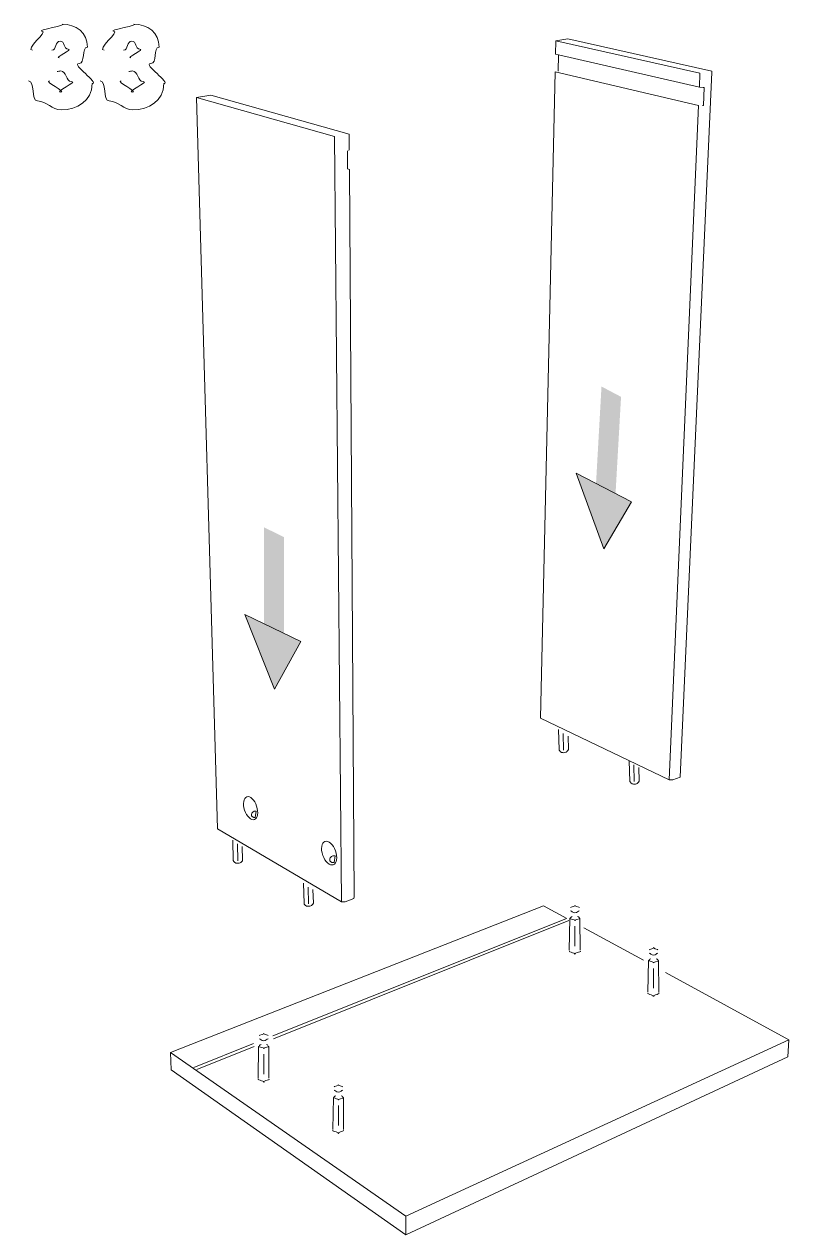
# Model space of a CAD drawing. Header units: metres. Extents: x -30.9 to 24.7, y -10.3 to 6.8.
# Drawn here: x -0.537 to 0.765, y -7.72 to -5.658 of the extents above; entities that cross this region are included whole.
import ezdxf

# ---------------------------------------------------------------- set-up
doc = ezdxf.new("R2010")
doc.units = ezdxf.units.M
doc.header["$MEASUREMENT"] = 0
doc.layers.add('PDF_Working_Num_Penna__7_Num_Penna__7', color=7, linetype='Continuous', lineweight=18)

msp = doc.modelspace()

# ---------------------------------------------------------------- hatches: boundary and pattern name
at = {"layer": 'PDF_Working_Num_Penna__7_Num_Penna__7', "linetype": 'Continuous', "lineweight": 18}
for points in [[(0.4344, -6.4864), (0.4676, -6.5041), (0.4796, -6.2928), (0.4463, -6.2752)], [(0.4501, -6.5517), (0.4974, -6.4716), (0.4031, -6.423)], [(-0.1284, -6.7263), (-0.0946, -6.7429), (-0.0948, -6.5317), (-0.1286, -6.5151)], [(-0.1108, -6.7911), (-0.0658, -6.7096), (-0.1615, -6.6637)]]:
    msp.add_hatch(color=7, dxfattribs=at).paths.add_polyline_path(points)

# ---------------------------------------------------------------- linework, layer by layer
at = {"layer": 'PDF_Working_Num_Penna__7_Num_Penna__7', "color": 7, "linetype": 'Continuous', "lineweight": 18, "flags": 128}
for points in [[(0.368, -5.709), (0.3686, -5.6862)], [(0.3686, -5.6862), (0.3888, -5.6831)], [(0.614, -5.7416), (0.3686, -5.6862)], [(0.3888, -5.6831), (0.6344, -5.738), (0.6344, -5.7394)], [(0.3724, -5.7377), (0.3731, -5.7102), (0.368, -5.709)], [(0.613, -5.7654), (0.3731, -5.7102)], [(0.5617, -6.9452), (0.3424, -6.8404), (0.3674, -5.7388)], [(0.5617, -6.9452), (0.6116, -5.7967), (0.3674, -5.7388)], [(0.5617, -6.9452), (0.5678, -6.9455), (0.5802, -6.9409), (0.6344, -5.7394)], [(0.6197, -5.7658), (0.613, -5.7654), (0.614, -5.7416)], [(0.6197, -5.7658), (0.6214, -5.7656), (0.6201, -5.7962), (0.6183, -5.7966)], [(0.0097, -7.1532), (0.0031, -7.1529), (-0.208, -7.0286), (-0.2436, -5.7828), (-0.2192, -5.779)], [(0.0031, -7.1529), (-0.0085, -5.8495), (-0.2436, -5.7828)], [(-0.2193, -5.779), (0.0164, -5.8452), (0.0166, -5.8712)], [(0.0136, -5.8737), (0.0138, -5.9044)], [(0.0252, -7.1447), (0.0168, -5.9053), (0.0138, -5.9044)], [(0.3812, -6.8661), (0.3818, -6.8946)], [(0.3894, -6.8707), (0.3899, -6.8939)], [(0.5016, -6.9198), (0.5022, -6.9483)], [(0.5098, -6.9243), (0.5103, -6.9475)], [(-0.1738, -7.0546), (-0.1731, -7.0831)], [(-0.1656, -7.0591), (-0.165, -7.0823)], [(-0.0534, -7.1279), (-0.0527, -7.1564)], [(-0.0452, -7.1324), (-0.0446, -7.1556)], [(0.0252, -7.1447), (0.0244, -7.1477), (0.0097, -7.1532)], [(-0.2878, -7.4096), (0.3474, -7.1597)], [(0.3474, -7.1597), (0.387, -7.1813)], [(0.3856, -7.182), (-0.1135, -7.3813)], [(-0.1127, -7.3864), (0.3909, -7.1849)], [(0.3923, -7.1813), (0.3914, -7.2354)], [(0.4011, -7.1947), (0.4011, -7.2285)], [(0.4096, -7.1813), (0.4098, -7.2355)], [(0.4161, -7.1973), (0.5176, -7.2527)], [(0.5262, -7.2533), (0.5253, -7.3073)], [(0.5436, -7.2533), (0.5437, -7.3075)], [(0.535, -7.2667), (0.535, -7.3005)], [(0.5555, -7.2734), (0.7654, -7.3881)], [(-0.1463, -7.3945), (-0.2483, -7.4352)], [(-0.2433, -7.4387), (-0.1455, -7.3995)], [(-0.1378, -7.3994), (-0.1387, -7.4534)], [(-0.1205, -7.3994), (-0.1204, -7.4535)], [(0.1128, -7.7204), (0.7635, -7.4174), (0.7654, -7.3881)], [(0.7654, -7.3881), (0.1129, -7.6888)], [(0.1128, -7.7204), (0.1129, -7.6888), (-0.2878, -7.4096)], [(-0.2867, -7.4391), (-0.2878, -7.4096)], [(-0.1291, -7.4128), (-0.1291, -7.4466)], [(0.1128, -7.7204), (-0.2867, -7.4391)], [(-0.0105, -7.4868), (-0.0115, -7.5408)], [(-0.0018, -7.5002), (-0.0018, -7.534)], [(0.0068, -7.4868), (0.0069, -7.541)]]:
    msp.add_lwpolyline(points, dxfattribs=at)
for points in [[(0.0166, -5.8712), (0.0157, -5.8731)], [(0.4501, -6.5517), (0.4031, -6.423), (0.4974, -6.4716)], [(-0.1108, -6.7911), (-0.1615, -6.6637), (-0.0658, -6.7096)], [(-0.1435, -7.0093), (-0.1447, -7.0093), (-0.1457, -7.0092), (-0.1467, -7.0089), (-0.1476, -7.0086), (-0.1482, -7.0082), (-0.1488, -7.0077), (-0.1493, -7.0071), (-0.1497, -7.0064), (-0.1499, -7.0058), (-0.15, -7.005), (-0.15, -7.0043), (-0.1499, -7.0036), (-0.1496, -7.0029), (-0.1494, -7.0022), (-0.149, -7.0015), (-0.1484, -7.0008), (-0.1478, -7.0002), (-0.147, -6.9996), (-0.1462, -6.9992), (-0.1453, -6.9988), (-0.1442, -6.9986), (-0.143, -6.9985), (-0.1418, -6.9985)], [(-0.0092, -7.0861), (-0.0105, -7.0862), (-0.0118, -7.0861), (-0.0129, -7.0859), (-0.0139, -7.0856), (-0.0147, -7.0851), (-0.0154, -7.0846), (-0.0159, -7.0839), (-0.0164, -7.0831), (-0.0166, -7.0824), (-0.0167, -7.0816), (-0.0167, -7.0808), (-0.0166, -7.08), (-0.0164, -7.0792), (-0.0161, -7.0784), (-0.0156, -7.0776), (-0.015, -7.077), (-0.0143, -7.0763), (-0.0134, -7.0757), (-0.0125, -7.0753), (-0.0115, -7.075), (-0.0102, -7.0748), (-0.0089, -7.0748), (-0.0075, -7.0749)]]:
    msp.add_lwpolyline(points, close=True, dxfattribs=at)
for points in [[(0.3733, -6.8594), (0.3741, -6.8942, 0.199217), (0.3745, -6.8952), (0.3767, -6.8975, 0.117207), (0.3784, -6.8985, 0.164243), (0.3858, -6.8984, 0.118646), (0.3875, -6.8973), (0.3896, -6.8948)], [(0.4937, -6.9131), (0.4945, -6.9479, 0.199217), (0.4949, -6.9489), (0.4971, -6.9512, 0.117207), (0.4988, -6.9522, 0.164243), (0.5062, -6.952, 0.118646), (0.5079, -6.9509), (0.51, -6.9485)], [(-0.1817, -7.0479), (-0.1809, -7.0827, 0.199217), (-0.1805, -7.0837), (-0.1783, -7.086, 0.117207), (-0.1765, -7.087, 0.164243), (-0.1691, -7.0868, 0.118646), (-0.1675, -7.0857), (-0.1654, -7.0833)], [(-0.0613, -7.1212), (-0.0605, -7.156, 0.199217), (-0.0601, -7.157), (-0.0579, -7.1593, 0.117207), (-0.0561, -7.1603, 0.164243), (-0.0487, -7.1601, 0.118646), (-0.047, -7.159), (-0.045, -7.1566)]]:
    msp.add_lwpolyline(points, format="xyb", dxfattribs=at)
at = {"layer": 'PDF_Working_Num_Penna__7_Num_Penna__7', "color": 7, "linetype": 'Continuous', "lineweight": 18}
for centre in [(0.3938, -7.2375), (0.5277, -7.3094), (-0.1363, -7.4555), (-0.009, -7.543)]:
    msp.add_arc(centre, 0.00232, 166.3382, 179.7252, dxfattribs=at)
for centre, major_axis, ratio in [((-0.1514, -6.9936), (-0.0065, 0.0194), 0.526845), ((-0.0177, -7.0701), (-0.0071, 0.0199), 0.542425)]:
    msp.add_ellipse(centre, major_axis=major_axis, ratio=ratio, dxfattribs=at)
for points in [[(-0.5071, -5.6696), (-0.4956, -5.6696), (-0.5371, -5.7022), (-0.5229, -5.7022)], [(-0.4727, -5.6579), (-0.4589, -5.6579), (-0.5187, -5.6696), (-0.5071, -5.6696)], [(-0.4295, -5.6972), (-0.4295, -5.6719), (-0.4485, -5.6579), (-0.4727, -5.6579)], [(-0.385, -5.6696), (-0.3735, -5.6696), (-0.415, -5.7022), (-0.4008, -5.7022)], [(-0.3506, -5.6579), (-0.3368, -5.6579), (-0.3966, -5.6696), (-0.385, -5.6696)], [(-0.3074, -5.6972), (-0.3074, -5.6719), (-0.3264, -5.6579), (-0.3506, -5.6579)], [(-0.4903, -5.7022), (-0.4815, -5.7022), (-0.4849, -5.6866), (-0.4759, -5.6866)], [(-0.4759, -5.6866), (-0.468, -5.6866), (-0.4704, -5.7003), (-0.4621, -5.7003)], [(-0.3682, -5.7022), (-0.3594, -5.7022), (-0.3628, -5.6866), (-0.3538, -5.6866)], [(-0.3538, -5.6866), (-0.3459, -5.6866), (-0.3483, -5.7003), (-0.34, -5.7003)], [(-0.4621, -5.7003), (-0.4528, -5.7003), (-0.4865, -5.7151), (-0.4775, -5.7151)], [(-0.4436, -5.725), (-0.4323, -5.725), (-0.4402, -5.6972), (-0.4295, -5.6972)], [(-0.34, -5.7003), (-0.3307, -5.7003), (-0.3644, -5.7151), (-0.3554, -5.7151)], [(-0.3215, -5.725), (-0.3102, -5.725), (-0.3181, -5.6972), (-0.3074, -5.6972)], [(-0.4216, -5.7591), (-0.4078, -5.7591), (-0.4585, -5.725), (-0.4436, -5.725)], [(-0.2995, -5.7591), (-0.2857, -5.7591), (-0.3364, -5.725), (-0.3215, -5.725)], [(-0.4811, -5.7386), (-0.4791, -5.7386), (-0.4772, -5.7375), (-0.475, -5.7375)], [(-0.475, -5.7375), (-0.4652, -5.7375), (-0.4666, -5.7557), (-0.4564, -5.7557)], [(-0.359, -5.7386), (-0.357, -5.7386), (-0.3551, -5.7375), (-0.3529, -5.7375)], [(-0.3529, -5.7375), (-0.3431, -5.7375), (-0.3445, -5.7557), (-0.3343, -5.7557)], [(-0.5299, -5.7546), (-0.518, -5.7546), (-0.526, -5.7887), (-0.5145, -5.7887)], [(-0.4752, -5.7738), (-0.4641, -5.7738), (-0.5048, -5.7546), (-0.494, -5.7546)], [(-0.4564, -5.7557), (-0.4454, -5.7557), (-0.486, -5.7738), (-0.4752, -5.7738)], [(-0.4741, -5.8039), (-0.4472, -5.8039), (-0.4216, -5.7887), (-0.4216, -5.7591)], [(-0.4078, -5.7546), (-0.3959, -5.7546), (-0.4039, -5.7887), (-0.3924, -5.7887)], [(-0.3531, -5.7738), (-0.342, -5.7738), (-0.3827, -5.7546), (-0.3719, -5.7546)], [(-0.3343, -5.7557), (-0.3233, -5.7557), (-0.3639, -5.7738), (-0.3531, -5.7738)], [(-0.352, -5.8039), (-0.3251, -5.8039), (-0.2995, -5.7887), (-0.2995, -5.7591)], [(-0.5145, -5.7887), (-0.4989, -5.7887), (-0.4895, -5.8039), (-0.4741, -5.8039)], [(-0.3924, -5.7887), (-0.3768, -5.7887), (-0.3674, -5.8039), (-0.352, -5.8039)], [(0.3767, -6.8975), (0.3767, -6.8975), (0.3767, -6.8975), (0.3767, -6.8975)], [(0.3875, -6.8973), (0.3875, -6.8973), (0.3875, -6.8973), (0.3875, -6.8973)], [(0.3895, -6.8949), (0.3899, -6.8949), (0.3895, -6.8939), (0.3899, -6.8939)], [(0.5099, -6.9486), (0.5103, -6.9486), (0.5099, -6.9475), (0.5103, -6.9475)], [(0.4971, -6.9512), (0.4971, -6.9512), (0.4971, -6.9512), (0.4971, -6.9512)], [(0.5079, -6.951), (0.5079, -6.951), (0.5079, -6.9509), (0.5079, -6.9509)], [(-0.1783, -7.086), (-0.1783, -7.086), (-0.1783, -7.086), (-0.1782, -7.086)], [(-0.1675, -7.0858), (-0.1675, -7.0858), (-0.1675, -7.0857), (-0.1675, -7.0857)], [(-0.1654, -7.0834), (-0.165, -7.0834), (-0.1654, -7.0823), (-0.165, -7.0823)], [(-0.045, -7.1567), (-0.0446, -7.1567), (-0.045, -7.1556), (-0.0446, -7.1556)], [(-0.0579, -7.1593), (-0.0579, -7.1593), (-0.0578, -7.1593), (-0.0578, -7.1593)], [(-0.0471, -7.1591), (-0.0471, -7.1591), (-0.0471, -7.159), (-0.047, -7.159)], [(0.401, -7.1592), (0.4052, -7.1592), (0.3916, -7.1628), (0.3935, -7.1628)], [(0.3937, -7.1684), (0.3956, -7.1684), (0.3969, -7.1719), (0.401, -7.1719)], [(0.4086, -7.1628), (0.4105, -7.1628), (0.3969, -7.1592), (0.401, -7.1592)], [(0.401, -7.1719), (0.405, -7.1719), (0.4064, -7.1684), (0.4083, -7.1684)], [(0.401, -7.1849), (0.4058, -7.1849), (0.3904, -7.1813), (0.3923, -7.1813)], [(0.3923, -7.1813), (0.3936, -7.1813), (0.3939, -7.1783), (0.3965, -7.1783)], [(0.4096, -7.1818), (0.4114, -7.1818), (0.3966, -7.1849), (0.401, -7.1849)], [(0.4057, -7.1784), (0.4083, -7.1784), (0.4084, -7.1813), (0.4096, -7.1813)], [(0.4096, -7.1813), (0.4098, -7.1813), (0.4096, -7.1818), (0.4096, -7.1818)], [(0.4009, -7.2421), (0.4061, -7.2421), (0.3889, -7.2375), (0.3915, -7.2375)], [(0.4103, -7.2374), (0.4129, -7.2374), (0.3957, -7.2421), (0.4009, -7.2421)], [(0.535, -7.2312), (0.5391, -7.2312), (0.5255, -7.2347), (0.5275, -7.2347)], [(0.5425, -7.2347), (0.5444, -7.2347), (0.5308, -7.2312), (0.535, -7.2312)], [(0.5349, -7.2568), (0.5397, -7.2568), (0.5243, -7.2533), (0.5262, -7.2533)], [(0.5262, -7.2533), (0.5275, -7.2533), (0.5278, -7.2503), (0.5304, -7.2503)], [(0.5276, -7.2404), (0.5295, -7.2404), (0.5309, -7.2439), (0.5349, -7.2439)], [(0.5435, -7.2538), (0.5453, -7.2538), (0.5305, -7.2568), (0.5349, -7.2568)], [(0.5349, -7.2439), (0.539, -7.2439), (0.5403, -7.2404), (0.5422, -7.2404)], [(0.5396, -7.2504), (0.5422, -7.2504), (0.5423, -7.2533), (0.5436, -7.2533)], [(0.5436, -7.2533), (0.5437, -7.2533), (0.5435, -7.2538), (0.5435, -7.2538)], [(0.5348, -7.3141), (0.54, -7.3141), (0.5228, -7.3094), (0.5254, -7.3094)], [(0.5442, -7.3093), (0.5468, -7.3093), (0.5296, -7.3141), (0.5348, -7.3141)], [(-0.1291, -7.3773), (-0.1249, -7.3773), (-0.1385, -7.3808), (-0.1366, -7.3808)], [(-0.1216, -7.3808), (-0.1196, -7.3808), (-0.1333, -7.3773), (-0.1291, -7.3773)], [(-0.1291, -7.4029), (-0.1244, -7.4029), (-0.1398, -7.3994), (-0.1378, -7.3994)], [(-0.1378, -7.3994), (-0.1365, -7.3994), (-0.1362, -7.3964), (-0.1336, -7.3964)], [(-0.1365, -7.3864), (-0.1345, -7.3864), (-0.1332, -7.39), (-0.1291, -7.39)], [(-0.1206, -7.3999), (-0.1188, -7.3999), (-0.1335, -7.4029), (-0.1291, -7.4029)], [(-0.1291, -7.39), (-0.1251, -7.39), (-0.1238, -7.3864), (-0.1218, -7.3864)], [(-0.1244, -7.3964), (-0.1219, -7.3964), (-0.1218, -7.3994), (-0.1205, -7.3994)], [(-0.1205, -7.3994), (-0.1203, -7.3994), (-0.1206, -7.3999), (-0.1206, -7.3999)], [(-0.1292, -7.4602), (-0.124, -7.4602), (-0.1412, -7.4555), (-0.1386, -7.4555)], [(-0.1199, -7.4554), (-0.1173, -7.4554), (-0.1344, -7.4602), (-0.1292, -7.4602)], [(-0.0018, -7.4647), (0.0023, -7.4647), (-0.0113, -7.4682), (-0.0093, -7.4682)], [(0.0057, -7.4682), (0.0077, -7.4682), (-0.006, -7.4647), (-0.0018, -7.4647)], [(-0.0105, -7.4868), (-0.0093, -7.4868), (-0.0089, -7.4838), (-0.0064, -7.4838)], [(-0.0092, -7.4739), (-0.0072, -7.4739), (-0.0059, -7.4774), (-0.0019, -7.4774)], [(-0.0019, -7.4774), (0.0022, -7.4774), (0.0035, -7.4739), (0.0054, -7.4739)], [(0.0028, -7.4839), (0.0054, -7.4839), (0.0055, -7.4868), (0.0068, -7.4868)], [(-0.0019, -7.4903), (0.0029, -7.4903), (-0.0125, -7.4868), (-0.0105, -7.4868)], [(0.0067, -7.4873), (0.0085, -7.4873), (-0.0063, -7.4903), (-0.0019, -7.4903)], [(0.0068, -7.4868), (0.0069, -7.4868), (0.0067, -7.4873), (0.0067, -7.4873)], [(-0.002, -7.5476), (0.0032, -7.5476), (-0.0139, -7.5429), (-0.0114, -7.5429)], [(0.0074, -7.5428), (0.01, -7.5428), (-0.0071, -7.5476), (-0.002, -7.5476)]]:
    msp.add_open_spline(points, degree=3, dxfattribs=at)

doc.saveas('drawing.dxf')
